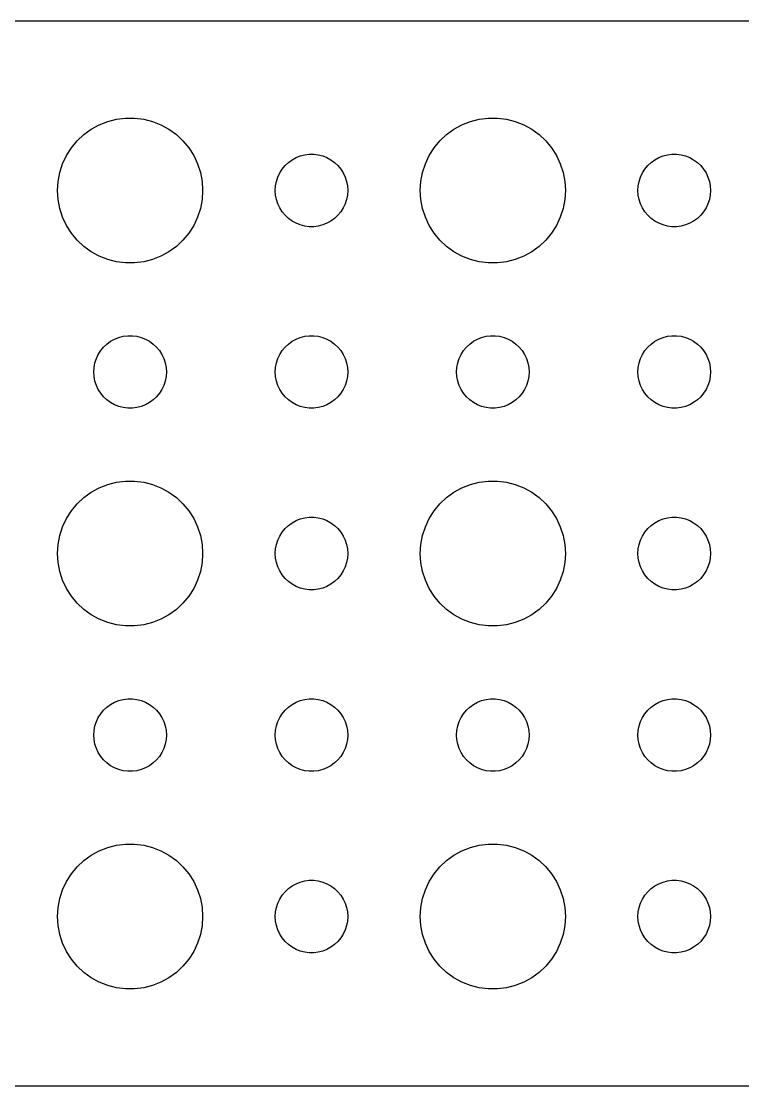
# Model space of a CAD drawing. Header units: metres. Extents: x -112 to 112, y -22 to 22.
# Drawn here: x -4.5 to 25.33, y -21.99 to 21.99 of the extents above; entities that cross this region are included whole.
import ezdxf

# ---------------------------------------------------------------- set-up
doc = ezdxf.new("R2010")
doc.units = ezdxf.units.M

msp = doc.modelspace()

# ---------------------------------------------------------------- linework, layer by layer
for p, q in [((107.314, 21.9901), (-107.314, 21.9901)), ((-1.60747, 17.533), (-1.27733, 17.7145)), ((-1.27733, 17.7145), (-0.927048, 17.8532)), ((-0.927048, 17.8532), (-0.562134, 17.9469)), ((-0.562134, 17.9469), (-0.18837, 17.9941)), ((-0.18837, 17.9941), (0.18837, 17.9941)), ((0.18837, 17.9941), (0.562134, 17.9469)), ((0.562134, 17.9469), (0.927048, 17.8532)), ((0.927048, 17.8532), (1.27733, 17.7145)), ((1.27733, 17.7145), (1.60747, 17.533)), ((13.3925, 17.533), (13.7227, 17.7145)), ((13.7227, 17.7145), (14.0729, 17.8532)), ((14.0729, 17.8532), (14.4379, 17.9469)), ((14.4379, 17.9469), (14.8116, 17.9941)), ((14.8116, 17.9941), (15.1884, 17.9941)), ((15.1884, 17.9941), (15.5621, 17.9469)), ((15.5621, 17.9469), (15.927, 17.8532)), ((15.927, 17.8532), (16.2773, 17.7145)), ((16.2773, 17.7145), (16.6075, 17.533)), ((-2.1869, 17.0536), (-1.91226, 17.3115)), ((-1.91226, 17.3115), (-1.60747, 17.533)), ((1.60747, 17.533), (1.91226, 17.3115)), ((1.91226, 17.3115), (2.1869, 17.0536)), ((12.8131, 17.0536), (13.0877, 17.3115)), ((13.0877, 17.3115), (13.3925, 17.533)), ((16.6075, 17.533), (16.9123, 17.3115)), ((16.9123, 17.3115), (17.1869, 17.0536)), ((-2.62891, 16.4453), (-2.42705, 16.7634)), ((-2.42705, 16.7634), (-2.1869, 17.0536)), ((2.1869, 17.0536), (2.42705, 16.7634)), ((2.42705, 16.7634), (2.62891, 16.4453)), ((12.3711, 16.4453), (12.5729, 16.7634)), ((12.5729, 16.7634), (12.8131, 17.0536)), ((17.1869, 17.0536), (17.427, 16.7634)), ((17.427, 16.7634), (17.6289, 16.4453)), ((-2.78932, 16.1044), (-2.62891, 16.4453)), ((2.62891, 16.4453), (2.78932, 16.1044)), ((6.69626, 16.2665), (6.86133, 16.3572)), ((6.86133, 16.3572), (7.03647, 16.4266)), ((7.03647, 16.4266), (7.21892, 16.4734)), ((7.21892, 16.4734), (7.40581, 16.497)), ((7.40581, 16.497), (7.59418, 16.497)), ((7.59418, 16.497), (7.78107, 16.4734)), ((7.78107, 16.4734), (7.96352, 16.4266)), ((7.96352, 16.4266), (8.13866, 16.3572)), ((8.13866, 16.3572), (8.30373, 16.2665)), ((12.2107, 16.1044), (12.3711, 16.4453)), ((17.6289, 16.4453), (17.7893, 16.1044)), ((21.6963, 16.2665), (21.8613, 16.3572)), ((21.8613, 16.3572), (22.0365, 16.4266)), ((22.0365, 16.4266), (22.2189, 16.4734)), ((22.2189, 16.4734), (22.4058, 16.497)), ((22.4058, 16.497), (22.5942, 16.497)), ((22.5942, 16.497), (22.7811, 16.4734)), ((22.7811, 16.4734), (22.9635, 16.4266)), ((22.9635, 16.4266), (23.1387, 16.3572)), ((23.1387, 16.3572), (23.3037, 16.2665)), ((-2.90575, 15.7461), (-2.78932, 16.1044)), ((2.78932, 16.1044), (2.90575, 15.7461)), ((6.18553, 15.7226), (6.28647, 15.8817)), ((6.28647, 15.8817), (6.40654, 16.0268)), ((6.40654, 16.0268), (6.54385, 16.1558)), ((6.54385, 16.1558), (6.69626, 16.2665)), ((8.30373, 16.2665), (8.45613, 16.1558)), ((8.45613, 16.1558), (8.59344, 16.0268)), ((8.59344, 16.0268), (8.71352, 15.8817)), ((8.71352, 15.8817), (8.81445, 15.7226)), ((12.0942, 15.7461), (12.2107, 16.1044)), ((17.7893, 16.1044), (17.9057, 15.7461)), ((21.1855, 15.7226), (21.2865, 15.8817)), ((21.2865, 15.8817), (21.4065, 16.0268)), ((21.4065, 16.0268), (21.5439, 16.1558)), ((21.5439, 16.1558), (21.6963, 16.2665)), ((23.3037, 16.2665), (23.4561, 16.1558)), ((23.4561, 16.1558), (23.5934, 16.0268)), ((23.5934, 16.0268), (23.7135, 15.8817)), ((23.7135, 15.8817), (23.8145, 15.7226)), ((-2.97633, 15.376), (-2.90575, 15.7461)), ((2.90575, 15.7461), (2.97633, 15.376)), ((6.04712, 15.373), (6.10533, 15.5522)), ((6.10533, 15.5522), (6.18553, 15.7226)), ((8.81445, 15.7226), (8.89465, 15.5522)), ((8.89465, 15.5522), (8.95287, 15.373)), ((12.0237, 15.376), (12.0942, 15.7461)), ((17.9057, 15.7461), (17.9763, 15.376)), ((21.0471, 15.373), (21.1053, 15.5522)), ((21.1053, 15.5522), (21.1855, 15.7226)), ((23.8145, 15.7226), (23.8947, 15.5522)), ((23.8947, 15.5522), (23.9529, 15.373)), ((-3, 15), (-2.97633, 15.376)), ((-2.97633, 14.624), (-3, 15)), ((2.97633, 15.376), (3, 15)), ((3, 15), (2.97633, 14.624)), ((6, 15), (6.01183, 15.188)), ((6.01183, 14.812), (6, 15)), ((6.01183, 15.188), (6.04712, 15.373)), ((8.95287, 15.373), (8.98816, 15.188)), ((8.98816, 15.188), (9, 15)), ((9, 15), (8.98816, 14.812)), ((12, 15), (12.0237, 15.376)), ((12.0237, 14.624), (12, 15)), ((17.9763, 15.376), (18, 15)), ((18, 15), (17.9763, 14.624)), ((21, 15), (21.0118, 15.188)), ((21.0118, 14.812), (21, 15)), ((21.0118, 15.188), (21.0471, 15.373)), ((23.9529, 15.373), (23.9882, 15.188)), ((23.9882, 15.188), (24, 15)), ((24, 15), (23.9882, 14.812)), ((-2.90575, 14.2539), (-2.97633, 14.624)), ((2.97633, 14.624), (2.90575, 14.2539)), ((6.04712, 14.627), (6.01183, 14.812)), ((6.10533, 14.4478), (6.04712, 14.627)), ((8.95287, 14.627), (8.89465, 14.4478)), ((8.98816, 14.812), (8.95287, 14.627)), ((12.0942, 14.2539), (12.0237, 14.624)), ((17.9763, 14.624), (17.9057, 14.2539)), ((21.0471, 14.627), (21.0118, 14.812)), ((21.1053, 14.4478), (21.0471, 14.627)), ((23.9529, 14.627), (23.8947, 14.4478)), ((23.9882, 14.812), (23.9529, 14.627)), ((-2.78932, 13.8956), (-2.90575, 14.2539)), ((2.90575, 14.2539), (2.78932, 13.8956)), ((6.18553, 14.2774), (6.10533, 14.4478)), ((6.28647, 14.1183), (6.18553, 14.2774)), ((6.40654, 13.9732), (6.28647, 14.1183)), ((8.71352, 14.1183), (8.59344, 13.9732)), ((8.81445, 14.2774), (8.71352, 14.1183)), ((8.89465, 14.4478), (8.81445, 14.2774)), ((12.2107, 13.8956), (12.0942, 14.2539)), ((17.9057, 14.2539), (17.7893, 13.8956)), ((21.1855, 14.2774), (21.1053, 14.4478)), ((21.2865, 14.1183), (21.1855, 14.2774)), ((21.4065, 13.9732), (21.2865, 14.1183)), ((23.7135, 14.1183), (23.5934, 13.9732)), ((23.8145, 14.2774), (23.7135, 14.1183)), ((23.8947, 14.4478), (23.8145, 14.2774)), ((-2.62891, 13.5547), (-2.78932, 13.8956)), ((2.78932, 13.8956), (2.62891, 13.5547)), ((6.54385, 13.8442), (6.40654, 13.9732)), ((6.69626, 13.7335), (6.54385, 13.8442)), ((6.86133, 13.6427), (6.69626, 13.7335)), ((7.03647, 13.5734), (6.86133, 13.6427)), ((8.13866, 13.6427), (7.96352, 13.5734)), ((8.30373, 13.7335), (8.13866, 13.6427)), ((8.45613, 13.8442), (8.30373, 13.7335)), ((8.59344, 13.9732), (8.45613, 13.8442)), ((12.3711, 13.5547), (12.2107, 13.8956)), ((17.7893, 13.8956), (17.6289, 13.5547)), ((21.5439, 13.8442), (21.4065, 13.9732)), ((21.6963, 13.7335), (21.5439, 13.8442)), ((21.8613, 13.6427), (21.6963, 13.7335)), ((22.0365, 13.5734), (21.8613, 13.6427)), ((23.1387, 13.6427), (22.9635, 13.5734)), ((23.3037, 13.7335), (23.1387, 13.6427)), ((23.4561, 13.8442), (23.3037, 13.7335)), ((23.5934, 13.9732), (23.4561, 13.8442)), ((-2.42705, 13.2366), (-2.62891, 13.5547)), ((-2.1869, 12.9464), (-2.42705, 13.2366)), ((2.42705, 13.2366), (2.1869, 12.9464)), ((2.62891, 13.5547), (2.42705, 13.2366)), ((7.21892, 13.5266), (7.03647, 13.5734)), ((7.40581, 13.5029), (7.21892, 13.5266)), ((7.59418, 13.5029), (7.40581, 13.5029)), ((7.78107, 13.5266), (7.59418, 13.5029)), ((7.96352, 13.5734), (7.78107, 13.5266)), ((12.5729, 13.2366), (12.3711, 13.5547)), ((12.8131, 12.9464), (12.5729, 13.2366)), ((17.427, 13.2366), (17.1869, 12.9464)), ((17.6289, 13.5547), (17.427, 13.2366)), ((22.2189, 13.5266), (22.0365, 13.5734)), ((22.4058, 13.5029), (22.2189, 13.5266)), ((22.5942, 13.5029), (22.4058, 13.5029)), ((22.7811, 13.5266), (22.5942, 13.5029)), ((22.9635, 13.5734), (22.7811, 13.5266)), ((-1.91226, 12.6884), (-2.1869, 12.9464)), ((2.1869, 12.9464), (1.91226, 12.6884)), ((13.0877, 12.6884), (12.8131, 12.9464)), ((17.1869, 12.9464), (16.9123, 12.6884)), ((-1.60747, 12.467), (-1.91226, 12.6884)), ((-1.27733, 12.2855), (-1.60747, 12.467)), ((1.60747, 12.467), (1.27733, 12.2855)), ((1.91226, 12.6884), (1.60747, 12.467)), ((13.3925, 12.467), (13.0877, 12.6884)), ((13.7227, 12.2855), (13.3925, 12.467)), ((16.6075, 12.467), (16.2773, 12.2855)), ((16.9123, 12.6884), (16.6075, 12.467)), ((-0.927048, 12.1468), (-1.27733, 12.2855)), ((-0.562134, 12.0531), (-0.927048, 12.1468)), ((-0.18837, 12.0059), (-0.562134, 12.0531)), ((0.18837, 12.0059), (-0.18837, 12.0059)), ((0.562134, 12.0531), (0.18837, 12.0059)), ((0.927048, 12.1468), (0.562134, 12.0531)), ((1.27733, 12.2855), (0.927048, 12.1468)), ((14.0729, 12.1468), (13.7227, 12.2855)), ((14.4379, 12.0531), (14.0729, 12.1468)), ((14.8116, 12.0059), (14.4379, 12.0531)), ((15.1884, 12.0059), (14.8116, 12.0059)), ((15.5621, 12.0531), (15.1884, 12.0059)), ((15.927, 12.1468), (15.5621, 12.0531)), ((16.2773, 12.2855), (15.927, 12.1468)), ((-0.803726, 8.76648), (-0.638657, 8.85724)), ((-0.638657, 8.85724), (-0.463516, 8.92657)), ((-0.463516, 8.92657), (-0.281067, 8.97342)), ((-0.281067, 8.97342), (-0.094177, 8.99704)), ((-0.094177, 8.99704), (0.094177, 8.99704)), ((0.094177, 8.99704), (0.281067, 8.97342)), ((0.281067, 8.97342), (0.463516, 8.92657)), ((0.463516, 8.92657), (0.638657, 8.85724)), ((0.638657, 8.85724), (0.803726, 8.76648)), ((6.69626, 8.76648), (6.86133, 8.85724)), ((6.86133, 8.85724), (7.03647, 8.92657)), ((7.03647, 8.92657), (7.21892, 8.97342)), ((7.21892, 8.97342), (7.40581, 8.99704)), ((7.40581, 8.99704), (7.59418, 8.99704)), ((7.59418, 8.99704), (7.78107, 8.97342)), ((7.78107, 8.97342), (7.96352, 8.92657)), ((7.96352, 8.92657), (8.13866, 8.85724)), ((8.13866, 8.85724), (8.30373, 8.76648)), ((14.1963, 8.76648), (14.3613, 8.85724)), ((14.3613, 8.85724), (14.5365, 8.92657)), ((14.5365, 8.92657), (14.7189, 8.97342)), ((14.7189, 8.97342), (14.9058, 8.99704)), ((14.9058, 8.99704), (15.0942, 8.99704)), ((15.0942, 8.99704), (15.2811, 8.97342)), ((15.2811, 8.97342), (15.4635, 8.92657)), ((15.4635, 8.92657), (15.6387, 8.85724)), ((15.6387, 8.85724), (15.8037, 8.76648)), ((21.6963, 8.76648), (21.8613, 8.85724)), ((21.8613, 8.85724), (22.0365, 8.92657)), ((22.0365, 8.92657), (22.2189, 8.97342)), ((22.2189, 8.97342), (22.4058, 8.99704)), ((22.4058, 8.99704), (22.5942, 8.99704)), ((22.5942, 8.99704), (22.7811, 8.97342)), ((22.7811, 8.97342), (22.9635, 8.92657)), ((22.9635, 8.92657), (23.1387, 8.85724)), ((23.1387, 8.85724), (23.3037, 8.76648)), ((-1.31445, 8.22263), (-1.21352, 8.38167)), ((-1.21352, 8.38167), (-1.09344, 8.52681)), ((-1.09344, 8.52681), (-0.956131, 8.65576)), ((-0.956131, 8.65576), (-0.803726, 8.76648)), ((0.803726, 8.76648), (0.956131, 8.65576)), ((0.956131, 8.65576), (1.09344, 8.52681)), ((1.09344, 8.52681), (1.21352, 8.38167)), ((1.21352, 8.38167), (1.31445, 8.22263)), ((6.18553, 8.22263), (6.28647, 8.38167)), ((6.28647, 8.38167), (6.40654, 8.52681)), ((6.40654, 8.52681), (6.54385, 8.65576)), ((6.54385, 8.65576), (6.69626, 8.76648)), ((8.30373, 8.76648), (8.45613, 8.65576)), ((8.45613, 8.65576), (8.59344, 8.52681)), ((8.59344, 8.52681), (8.71352, 8.38167)), ((8.71352, 8.38167), (8.81445, 8.22263)), ((13.6855, 8.22263), (13.7865, 8.38167)), ((13.7865, 8.38167), (13.9065, 8.52681)), ((13.9065, 8.52681), (14.0439, 8.65576)), ((14.0439, 8.65576), (14.1963, 8.76648)), ((15.8037, 8.76648), (15.9561, 8.65576)), ((15.9561, 8.65576), (16.0934, 8.52681)), ((16.0934, 8.52681), (16.2135, 8.38167)), ((16.2135, 8.38167), (16.3145, 8.22263)), ((21.1855, 8.22263), (21.2865, 8.38167)), ((21.2865, 8.38167), (21.4065, 8.52681)), ((21.4065, 8.52681), (21.5439, 8.65576)), ((21.5439, 8.65576), (21.6963, 8.76648)), ((23.3037, 8.76648), (23.4561, 8.65576)), ((23.4561, 8.65576), (23.5934, 8.52681)), ((23.5934, 8.52681), (23.7135, 8.38167)), ((23.7135, 8.38167), (23.8145, 8.22263)), ((-1.45287, 7.87303), (-1.39465, 8.05219)), ((-1.39465, 8.05219), (-1.31445, 8.22263)), ((1.31445, 8.22263), (1.39465, 8.05219)), ((1.39465, 8.05219), (1.45287, 7.87303)), ((6.04712, 7.87303), (6.10533, 8.05219)), ((6.10533, 8.05219), (6.18553, 8.22263)), ((8.81445, 8.22263), (8.89465, 8.05219)), ((8.89465, 8.05219), (8.95287, 7.87303)), ((13.5471, 7.87303), (13.6053, 8.05219)), ((13.6053, 8.05219), (13.6855, 8.22263)), ((16.3145, 8.22263), (16.3947, 8.05219)), ((16.3947, 8.05219), (16.4529, 7.87303)), ((21.0471, 7.87303), (21.1053, 8.05219)), ((21.1053, 8.05219), (21.1855, 8.22263)), ((23.8145, 8.22263), (23.8947, 8.05219)), ((23.8947, 8.05219), (23.9529, 7.87303)), ((-1.5, 7.5), (-1.48816, 7.68799)), ((-1.48816, 7.312), (-1.5, 7.5)), ((-1.48816, 7.68799), (-1.45287, 7.87303)), ((1.45287, 7.87303), (1.48816, 7.68799)), ((1.48816, 7.68799), (1.5, 7.5)), ((1.5, 7.5), (1.48816, 7.312)), ((6, 7.5), (6.01183, 7.68799)), ((6.01183, 7.312), (6, 7.5)), ((6.01183, 7.68799), (6.04712, 7.87303)), ((8.95287, 7.87303), (8.98816, 7.68799)), ((8.98816, 7.68799), (9, 7.5)), ((9, 7.5), (8.98816, 7.312)), ((13.5, 7.5), (13.5118, 7.68799)), ((13.5118, 7.312), (13.5, 7.5)), ((13.5118, 7.68799), (13.5471, 7.87303)), ((16.4529, 7.87303), (16.4882, 7.68799)), ((16.4882, 7.68799), (16.5, 7.5)), ((16.5, 7.5), (16.4882, 7.312)), ((21, 7.5), (21.0118, 7.68799)), ((21.0118, 7.312), (21, 7.5)), ((21.0118, 7.68799), (21.0471, 7.87303)), ((23.9529, 7.87303), (23.9882, 7.68799)), ((23.9882, 7.68799), (24, 7.5)), ((24, 7.5), (23.9882, 7.312)), ((-1.45287, 7.12695), (-1.48816, 7.312)), ((-1.39465, 6.9478), (-1.45287, 7.12695)), ((1.45287, 7.12695), (1.39465, 6.9478)), ((1.48816, 7.312), (1.45287, 7.12695)), ((6.04712, 7.12695), (6.01183, 7.312)), ((6.10533, 6.9478), (6.04712, 7.12695)), ((8.95287, 7.12695), (8.89465, 6.9478)), ((8.98816, 7.312), (8.95287, 7.12695)), ((13.5471, 7.12695), (13.5118, 7.312)), ((13.6053, 6.9478), (13.5471, 7.12695)), ((16.4529, 7.12695), (16.3947, 6.9478)), ((16.4882, 7.312), (16.4529, 7.12695)), ((21.0471, 7.12695), (21.0118, 7.312)), ((21.1053, 6.9478), (21.0471, 7.12695)), ((23.9529, 7.12695), (23.8947, 6.9478)), ((23.9882, 7.312), (23.9529, 7.12695)), ((-1.31445, 6.77736), (-1.39465, 6.9478)), ((-1.21352, 6.61832), (-1.31445, 6.77736)), ((-1.09344, 6.47318), (-1.21352, 6.61832)), ((1.21352, 6.61832), (1.09344, 6.47318)), ((1.31445, 6.77736), (1.21352, 6.61832)), ((1.39465, 6.9478), (1.31445, 6.77736)), ((6.18553, 6.77736), (6.10533, 6.9478)), ((6.28647, 6.61832), (6.18553, 6.77736)), ((6.40654, 6.47318), (6.28647, 6.61832)), ((8.71352, 6.61832), (8.59344, 6.47318)), ((8.81445, 6.77736), (8.71352, 6.61832)), ((8.89465, 6.9478), (8.81445, 6.77736)), ((13.6855, 6.77736), (13.6053, 6.9478)), ((13.7865, 6.61832), (13.6855, 6.77736)), ((13.9065, 6.47318), (13.7865, 6.61832)), ((16.2135, 6.61832), (16.0934, 6.47318)), ((16.3145, 6.77736), (16.2135, 6.61832)), ((16.3947, 6.9478), (16.3145, 6.77736)), ((21.1855, 6.77736), (21.1053, 6.9478)), ((21.2865, 6.61832), (21.1855, 6.77736)), ((21.4065, 6.47318), (21.2865, 6.61832)), ((23.7135, 6.61832), (23.5934, 6.47318)), ((23.8145, 6.77736), (23.7135, 6.61832)), ((23.8947, 6.9478), (23.8145, 6.77736)), ((-0.956131, 6.34422), (-1.09344, 6.47318)), ((-0.803726, 6.23351), (-0.956131, 6.34422)), ((-0.638657, 6.14275), (-0.803726, 6.23351)), ((0.803726, 6.23351), (0.638657, 6.14275)), ((0.956131, 6.34422), (0.803726, 6.23351)), ((1.09344, 6.47318), (0.956131, 6.34422)), ((6.54385, 6.34422), (6.40654, 6.47318)), ((6.69626, 6.23351), (6.54385, 6.34422)), ((6.86133, 6.14275), (6.69626, 6.23351)), ((8.30373, 6.23351), (8.13866, 6.14275)), ((8.45613, 6.34422), (8.30373, 6.23351)), ((8.59344, 6.47318), (8.45613, 6.34422)), ((14.0439, 6.34422), (13.9065, 6.47318)), ((14.1963, 6.23351), (14.0439, 6.34422)), ((14.3613, 6.14275), (14.1963, 6.23351)), ((15.8037, 6.23351), (15.6387, 6.14275)), ((15.9561, 6.34422), (15.8037, 6.23351)), ((16.0934, 6.47318), (15.9561, 6.34422)), ((21.5439, 6.34422), (21.4065, 6.47318)), ((21.6963, 6.23351), (21.5439, 6.34422)), ((21.8613, 6.14275), (21.6963, 6.23351)), ((23.3037, 6.23351), (23.1387, 6.14275)), ((23.4561, 6.34422), (23.3037, 6.23351)), ((23.5934, 6.47318), (23.4561, 6.34422)), ((-0.463516, 6.07341), (-0.638657, 6.14275)), ((-0.281067, 6.02657), (-0.463516, 6.07341)), ((-0.094177, 6.00294), (-0.281067, 6.02657)), ((0.094177, 6.00294), (-0.094177, 6.00294)), ((0.281067, 6.02657), (0.094177, 6.00294)), ((0.463516, 6.07341), (0.281067, 6.02657)), ((0.638657, 6.14275), (0.463516, 6.07341)), ((7.03647, 6.07341), (6.86133, 6.14275)), ((7.21892, 6.02657), (7.03647, 6.07341)), ((7.40581, 6.00294), (7.21892, 6.02657)), ((7.59418, 6.00294), (7.40581, 6.00294)), ((7.78107, 6.02657), (7.59418, 6.00294)), ((7.96352, 6.07341), (7.78107, 6.02657)), ((8.13866, 6.14275), (7.96352, 6.07341)), ((14.5365, 6.07341), (14.3613, 6.14275)), ((14.7189, 6.02657), (14.5365, 6.07341)), ((14.9058, 6.00294), (14.7189, 6.02657)), ((15.0942, 6.00294), (14.9058, 6.00294)), ((15.2811, 6.02657), (15.0942, 6.00294)), ((15.4635, 6.07341), (15.2811, 6.02657)), ((15.6387, 6.14275), (15.4635, 6.07341)), ((22.0365, 6.07341), (21.8613, 6.14275)), ((22.2189, 6.02657), (22.0365, 6.07341)), ((22.4058, 6.00294), (22.2189, 6.02657)), ((22.5942, 6.00294), (22.4058, 6.00294)), ((22.7811, 6.02657), (22.5942, 6.00294)), ((22.9635, 6.07341), (22.7811, 6.02657)), ((23.1387, 6.14275), (22.9635, 6.07341)), ((-1.60747, 2.53297), (-1.27733, 2.71448)), ((-1.27733, 2.71448), (-0.927048, 2.85316)), ((-0.927048, 2.85316), (-0.562134, 2.94685)), ((-0.562134, 2.94685), (-0.18837, 2.99408)), ((-0.18837, 2.99408), (0.18837, 2.99408)), ((0.18837, 2.99408), (0.562134, 2.94685)), ((0.562134, 2.94685), (0.927048, 2.85316)), ((0.927048, 2.85316), (1.27733, 2.71448)), ((1.27733, 2.71448), (1.60747, 2.53297)), ((13.3925, 2.53297), (13.7227, 2.71448)), ((13.7227, 2.71448), (14.0729, 2.85316)), ((14.0729, 2.85316), (14.4379, 2.94685)), ((14.4379, 2.94685), (14.8116, 2.99408)), ((14.8116, 2.99408), (15.1884, 2.99408)), ((15.1884, 2.99408), (15.5621, 2.94685)), ((15.5621, 2.94685), (15.927, 2.85316)), ((15.927, 2.85316), (16.2773, 2.71448)), ((16.2773, 2.71448), (16.6075, 2.53297)), ((-2.1869, 2.05363), (-1.91226, 2.31154)), ((-1.91226, 2.31154), (-1.60747, 2.53297)), ((1.60747, 2.53297), (1.91226, 2.31154)), ((1.91226, 2.31154), (2.1869, 2.05363)), ((12.8131, 2.05363), (13.0877, 2.31154)), ((13.0877, 2.31154), (13.3925, 2.53297)), ((16.6075, 2.53297), (16.9123, 2.31154)), ((16.9123, 2.31154), (17.1869, 2.05363)), ((-2.62891, 1.44525), (-2.42705, 1.76335)), ((-2.42705, 1.76335), (-2.1869, 2.05363)), ((2.1869, 2.05363), (2.42705, 1.76335)), ((2.42705, 1.76335), (2.62891, 1.44525)), ((12.3711, 1.44525), (12.5729, 1.76335)), ((12.5729, 1.76335), (12.8131, 2.05363)), ((17.1869, 2.05363), (17.427, 1.76335)), ((17.427, 1.76335), (17.6289, 1.44525)), ((-2.78932, 1.10437), (-2.62891, 1.44525)), ((2.62891, 1.44525), (2.78932, 1.10437)), ((6.69626, 1.26648), (6.86133, 1.35724)), ((6.86133, 1.35724), (7.03647, 1.42657)), ((7.03647, 1.42657), (7.21892, 1.47342)), ((7.21892, 1.47342), (7.40581, 1.49704)), ((7.40581, 1.49704), (7.59418, 1.49704)), ((7.59418, 1.49704), (7.78107, 1.47342)), ((7.78107, 1.47342), (7.96352, 1.42657)), ((7.96352, 1.42657), (8.13866, 1.35724)), ((8.13866, 1.35724), (8.30373, 1.26648)), ((12.2107, 1.10437), (12.3711, 1.44525)), ((17.6289, 1.44525), (17.7893, 1.10437)), ((21.6963, 1.26648), (21.8613, 1.35724)), ((21.8613, 1.35724), (22.0365, 1.42657)), ((22.0365, 1.42657), (22.2189, 1.47342)), ((22.2189, 1.47342), (22.4058, 1.49704)), ((22.4058, 1.49704), (22.5942, 1.49704)), ((22.5942, 1.49704), (22.7811, 1.47342)), ((22.7811, 1.47342), (22.9635, 1.42657)), ((22.9635, 1.42657), (23.1387, 1.35724)), ((23.1387, 1.35724), (23.3037, 1.26648)), ((-2.90575, 0.746063), (-2.78932, 1.10437)), ((2.78932, 1.10437), (2.90575, 0.746063)), ((6.18553, 0.722626), (6.28647, 0.881668)), ((6.28647, 0.881668), (6.40654, 1.02681)), ((6.40654, 1.02681), (6.54385, 1.15576)), ((6.54385, 1.15576), (6.69626, 1.26648)), ((8.30373, 1.26648), (8.45613, 1.15576)), ((8.45613, 1.15576), (8.59344, 1.02681)), ((8.59344, 1.02681), (8.71352, 0.881668)), ((8.71352, 0.881668), (8.81445, 0.722626)), ((12.0942, 0.746063), (12.2107, 1.10437)), ((17.7893, 1.10437), (17.9057, 0.746063)), ((21.1855, 0.722626), (21.2865, 0.881668)), ((21.2865, 0.881668), (21.4065, 1.02681)), ((21.4065, 1.02681), (21.5439, 1.15576)), ((21.5439, 1.15576), (21.6963, 1.26648)), ((23.3037, 1.26648), (23.4561, 1.15576)), ((23.4561, 1.15576), (23.5934, 1.02681)), ((23.5934, 1.02681), (23.7135, 0.881668)), ((23.7135, 0.881668), (23.8145, 0.722626)), ((-2.97633, 0.375992), (-2.90575, 0.746063)), ((2.90575, 0.746063), (2.97633, 0.375992)), ((6.04712, 0.373032), (6.10533, 0.552185)), ((6.10533, 0.552185), (6.18553, 0.722626)), ((8.81445, 0.722626), (8.89465, 0.552185)), ((8.89465, 0.552185), (8.95287, 0.373032)), ((12.0237, 0.375992), (12.0942, 0.746063)), ((17.9057, 0.746063), (17.9763, 0.375992)), ((21.0471, 0.373032), (21.1053, 0.552185)), ((21.1053, 0.552185), (21.1855, 0.722626)), ((23.8145, 0.722626), (23.8947, 0.552185)), ((23.8947, 0.552185), (23.9529, 0.373032)), ((-3, 0), (-2.97633, 0.375992)), ((-2.97633, -0.375992), (-3, 0)), ((2.97633, 0.375992), (3, 0)), ((3, 0), (2.97633, -0.375992)), ((6, 0), (6.01183, 0.187988)), ((6.01183, -0.187988), (6, 0)), ((6.01183, 0.187988), (6.04712, 0.373032)), ((8.95287, 0.373032), (8.98816, 0.187988)), ((8.98816, 0.187988), (9, 0)), ((9, 0), (8.98816, -0.187988)), ((12, 0), (12.0237, 0.375992)), ((12.0237, -0.375992), (12, 0)), ((17.9763, 0.375992), (18, 0)), ((18, 0), (17.9763, -0.375992)), ((21, 0), (21.0118, 0.187988)), ((21.0118, -0.187988), (21, 0)), ((21.0118, 0.187988), (21.0471, 0.373032)), ((23.9529, 0.373032), (23.9882, 0.187988)), ((23.9882, 0.187988), (24, 0)), ((24, 0), (23.9882, -0.187988)), ((-2.90575, -0.746063), (-2.97633, -0.375992)), ((2.97633, -0.375992), (2.90575, -0.746063)), ((6.04712, -0.373032), (6.01183, -0.187988)), ((6.10533, -0.552185), (6.04712, -0.373032)), ((8.95287, -0.373032), (8.89465, -0.552185)), ((8.98816, -0.187988), (8.95287, -0.373032)), ((12.0942, -0.746063), (12.0237, -0.375992)), ((17.9763, -0.375992), (17.9057, -0.746063)), ((21.0471, -0.373032), (21.0118, -0.187988)), ((21.1053, -0.552185), (21.0471, -0.373032)), ((23.9529, -0.373032), (23.8947, -0.552185)), ((23.9882, -0.187988), (23.9529, -0.373032)), ((-2.78932, -1.10437), (-2.90575, -0.746063)), ((2.90575, -0.746063), (2.78932, -1.10437)), ((6.18553, -0.722626), (6.10533, -0.552185)), ((6.28647, -0.881668), (6.18553, -0.722626)), ((8.81445, -0.722626), (8.71352, -0.881668)), ((8.89465, -0.552185), (8.81445, -0.722626)), ((12.2107, -1.10437), (12.0942, -0.746063)), ((17.9057, -0.746063), (17.7893, -1.10437)), ((21.1855, -0.722626), (21.1053, -0.552185)), ((21.2865, -0.881668), (21.1855, -0.722626)), ((23.8145, -0.722626), (23.7135, -0.881668)), ((23.8947, -0.552185), (23.8145, -0.722626)), ((-2.62891, -1.44525), (-2.78932, -1.10437)), ((2.78932, -1.10437), (2.62891, -1.44525)), ((6.40654, -1.02681), (6.28647, -0.881668)), ((6.54385, -1.15576), (6.40654, -1.02681)), ((6.69626, -1.26648), (6.54385, -1.15576)), ((6.86133, -1.35724), (6.69626, -1.26648)), ((8.30373, -1.26648), (8.13866, -1.35724)), ((8.45613, -1.15576), (8.30373, -1.26648)), ((8.59344, -1.02681), (8.45613, -1.15576)), ((8.71352, -0.881668), (8.59344, -1.02681)), ((12.3711, -1.44525), (12.2107, -1.10437)), ((17.7893, -1.10437), (17.6289, -1.44525)), ((21.4065, -1.02681), (21.2865, -0.881668)), ((21.5439, -1.15576), (21.4065, -1.02681)), ((21.6963, -1.26648), (21.5439, -1.15576)), ((21.8613, -1.35724), (21.6963, -1.26648)), ((23.3037, -1.26648), (23.1387, -1.35724)), ((23.4561, -1.15576), (23.3037, -1.26648)), ((23.5934, -1.02681), (23.4561, -1.15576)), ((23.7135, -0.881668), (23.5934, -1.02681)), ((-2.42705, -1.76335), (-2.62891, -1.44525)), ((2.62891, -1.44525), (2.42705, -1.76335)), ((7.03647, -1.42657), (6.86133, -1.35724)), ((7.21892, -1.47342), (7.03647, -1.42657)), ((7.40581, -1.49704), (7.21892, -1.47342)), ((7.59418, -1.49704), (7.40581, -1.49704)), ((7.78107, -1.47342), (7.59418, -1.49704)), ((7.96352, -1.42657), (7.78107, -1.47342)), ((8.13866, -1.35724), (7.96352, -1.42657)), ((12.5729, -1.76335), (12.3711, -1.44525)), ((17.6289, -1.44525), (17.427, -1.76335)), ((22.0365, -1.42657), (21.8613, -1.35724)), ((22.2189, -1.47342), (22.0365, -1.42657)), ((22.4058, -1.49704), (22.2189, -1.47342)), ((22.5942, -1.49704), (22.4058, -1.49704)), ((22.7811, -1.47342), (22.5942, -1.49704)), ((22.9635, -1.42657), (22.7811, -1.47342)), ((23.1387, -1.35724), (22.9635, -1.42657)), ((-2.1869, -2.05363), (-2.42705, -1.76335)), ((-1.91226, -2.31154), (-2.1869, -2.05363)), ((2.1869, -2.05363), (1.91226, -2.31154)), ((2.42705, -1.76335), (2.1869, -2.05363)), ((12.8131, -2.05363), (12.5729, -1.76335)), ((13.0877, -2.31154), (12.8131, -2.05363)), ((17.1869, -2.05363), (16.9123, -2.31154)), ((17.427, -1.76335), (17.1869, -2.05363)), ((-1.60747, -2.53297), (-1.91226, -2.31154)), ((-1.27733, -2.71448), (-1.60747, -2.53297)), ((1.60747, -2.53297), (1.27733, -2.71448)), ((1.91226, -2.31154), (1.60747, -2.53297)), ((13.3925, -2.53297), (13.0877, -2.31154)), ((13.7227, -2.71448), (13.3925, -2.53297)), ((16.6075, -2.53297), (16.2773, -2.71448)), ((16.9123, -2.31154), (16.6075, -2.53297)), ((-0.927048, -2.85316), (-1.27733, -2.71448)), ((-0.562134, -2.94685), (-0.927048, -2.85316)), ((-0.18837, -2.99408), (-0.562134, -2.94685)), ((0.18837, -2.99408), (-0.18837, -2.99408)), ((0.562134, -2.94685), (0.18837, -2.99408)), ((0.927048, -2.85316), (0.562134, -2.94685)), ((1.27733, -2.71448), (0.927048, -2.85316)), ((14.0729, -2.85316), (13.7227, -2.71448)), ((14.4379, -2.94685), (14.0729, -2.85316)), ((14.8116, -2.99408), (14.4379, -2.94685)), ((15.1884, -2.99408), (14.8116, -2.99408)), ((15.5621, -2.94685), (15.1884, -2.99408)), ((15.927, -2.85316), (15.5621, -2.94685)), ((16.2773, -2.71448), (15.927, -2.85316)), ((-0.803726, -6.23351), (-0.638657, -6.14275)), ((-0.638657, -6.14275), (-0.463516, -6.07341)), ((-0.463516, -6.07341), (-0.281067, -6.02657)), ((-0.281067, -6.02657), (-0.094177, -6.00294)), ((-0.094177, -6.00294), (0.094177, -6.00294)), ((0.094177, -6.00294), (0.281067, -6.02657)), ((0.281067, -6.02657), (0.463516, -6.07341)), ((0.463516, -6.07341), (0.638657, -6.14275)), ((0.638657, -6.14275), (0.803726, -6.23351)), ((6.69626, -6.23351), (6.86133, -6.14275)), ((6.86133, -6.14275), (7.03647, -6.07341)), ((7.03647, -6.07341), (7.21892, -6.02657)), ((7.21892, -6.02657), (7.40581, -6.00294)), ((7.40581, -6.00294), (7.59418, -6.00294)), ((7.59418, -6.00294), (7.78107, -6.02657)), ((7.78107, -6.02657), (7.96352, -6.07341)), ((7.96352, -6.07341), (8.13866, -6.14275)), ((8.13866, -6.14275), (8.30373, -6.23351)), ((14.1963, -6.23351), (14.3613, -6.14275)), ((14.3613, -6.14275), (14.5365, -6.07341)), ((14.5365, -6.07341), (14.7189, -6.02657)), ((14.7189, -6.02657), (14.9058, -6.00294)), ((14.9058, -6.00294), (15.0942, -6.00294)), ((15.0942, -6.00294), (15.2811, -6.02657)), ((15.2811, -6.02657), (15.4635, -6.07341)), ((15.4635, -6.07341), (15.6387, -6.14275)), ((15.6387, -6.14275), (15.8037, -6.23351)), ((21.6963, -6.23351), (21.8613, -6.14275)), ((21.8613, -6.14275), (22.0365, -6.07341)), ((22.0365, -6.07341), (22.2189, -6.02657)), ((22.2189, -6.02657), (22.4058, -6.00294)), ((22.4058, -6.00294), (22.5942, -6.00294)), ((22.5942, -6.00294), (22.7811, -6.02657)), ((22.7811, -6.02657), (22.9635, -6.07341)), ((22.9635, -6.07341), (23.1387, -6.14275)), ((23.1387, -6.14275), (23.3037, -6.23351)), ((-1.21352, -6.61832), (-1.09344, -6.47318)), ((-1.09344, -6.47318), (-0.956131, -6.34422)), ((-0.956131, -6.34422), (-0.803726, -6.23351)), ((0.803726, -6.23351), (0.956131, -6.34422)), ((0.956131, -6.34422), (1.09344, -6.47318)), ((1.09344, -6.47318), (1.21352, -6.61832)), ((6.28647, -6.61832), (6.40654, -6.47318)), ((6.40654, -6.47318), (6.54385, -6.34422)), ((6.54385, -6.34422), (6.69626, -6.23351)), ((8.30373, -6.23351), (8.45613, -6.34422)), ((8.45613, -6.34422), (8.59344, -6.47318)), ((8.59344, -6.47318), (8.71352, -6.61832)), ((13.7865, -6.61832), (13.9065, -6.47318)), ((13.9065, -6.47318), (14.0439, -6.34422)), ((14.0439, -6.34422), (14.1963, -6.23351)), ((15.8037, -6.23351), (15.9561, -6.34422)), ((15.9561, -6.34422), (16.0934, -6.47318)), ((16.0934, -6.47318), (16.2135, -6.61832)), ((21.2865, -6.61832), (21.4065, -6.47318)), ((21.4065, -6.47318), (21.5439, -6.34422)), ((21.5439, -6.34422), (21.6963, -6.23351)), ((23.3037, -6.23351), (23.4561, -6.34422)), ((23.4561, -6.34422), (23.5934, -6.47318)), ((23.5934, -6.47318), (23.7135, -6.61832)), ((-1.45287, -7.12695), (-1.39465, -6.9478)), ((-1.39465, -6.9478), (-1.31445, -6.77736)), ((-1.31445, -6.77736), (-1.21352, -6.61832)), ((1.21352, -6.61832), (1.31445, -6.77736)), ((1.31445, -6.77736), (1.39465, -6.9478)), ((1.39465, -6.9478), (1.45287, -7.12695)), ((6.04712, -7.12695), (6.10533, -6.9478)), ((6.10533, -6.9478), (6.18553, -6.77736)), ((6.18553, -6.77736), (6.28647, -6.61832)), ((8.71352, -6.61832), (8.81445, -6.77736)), ((8.81445, -6.77736), (8.89465, -6.9478)), ((8.89465, -6.9478), (8.95287, -7.12695)), ((13.5471, -7.12695), (13.6053, -6.9478)), ((13.6053, -6.9478), (13.6855, -6.77736)), ((13.6855, -6.77736), (13.7865, -6.61832)), ((16.2135, -6.61832), (16.3145, -6.77736)), ((16.3145, -6.77736), (16.3947, -6.9478)), ((16.3947, -6.9478), (16.4529, -7.12695)), ((21.0471, -7.12695), (21.1053, -6.9478)), ((21.1053, -6.9478), (21.1855, -6.77736)), ((21.1855, -6.77736), (21.2865, -6.61832)), ((23.7135, -6.61832), (23.8145, -6.77736)), ((23.8145, -6.77736), (23.8947, -6.9478)), ((23.8947, -6.9478), (23.9529, -7.12695)), ((-1.5, -7.5), (-1.48816, -7.312)), ((-1.48816, -7.312), (-1.45287, -7.12695)), ((1.45287, -7.12695), (1.48816, -7.312)), ((1.48816, -7.312), (1.5, -7.5)), ((6, -7.5), (6.01183, -7.312)), ((6.01183, -7.312), (6.04712, -7.12695)), ((8.95287, -7.12695), (8.98816, -7.312)), ((8.98816, -7.312), (9, -7.5)), ((13.5, -7.5), (13.5118, -7.312)), ((13.5118, -7.312), (13.5471, -7.12695)), ((16.4529, -7.12695), (16.4882, -7.312)), ((16.4882, -7.312), (16.5, -7.5)), ((21, -7.5), (21.0118, -7.312)), ((21.0118, -7.312), (21.0471, -7.12695)), ((23.9529, -7.12695), (23.9882, -7.312)), ((23.9882, -7.312), (24, -7.5)), ((-1.48816, -7.68799), (-1.5, -7.5)), ((-1.45287, -7.87303), (-1.48816, -7.68799)), ((-1.39465, -8.05219), (-1.45287, -7.87303)), ((1.45287, -7.87303), (1.39465, -8.05219)), ((1.48816, -7.68799), (1.45287, -7.87303)), ((1.5, -7.5), (1.48816, -7.68799)), ((6.01183, -7.68799), (6, -7.5)), ((6.04712, -7.87303), (6.01183, -7.68799)), ((6.10533, -8.05219), (6.04712, -7.87303)), ((8.95287, -7.87303), (8.89465, -8.05219)), ((8.98816, -7.68799), (8.95287, -7.87303)), ((9, -7.5), (8.98816, -7.68799)), ((13.5118, -7.68799), (13.5, -7.5)), ((13.5471, -7.87303), (13.5118, -7.68799)), ((13.6053, -8.05219), (13.5471, -7.87303)), ((16.4529, -7.87303), (16.3947, -8.05219)), ((16.4882, -7.68799), (16.4529, -7.87303)), ((16.5, -7.5), (16.4882, -7.68799)), ((21.0118, -7.68799), (21, -7.5)), ((21.0471, -7.87303), (21.0118, -7.68799)), ((21.1053, -8.05219), (21.0471, -7.87303)), ((23.9529, -7.87303), (23.8947, -8.05219)), ((23.9882, -7.68799), (23.9529, -7.87303)), ((24, -7.5), (23.9882, -7.68799)), ((-1.31445, -8.22263), (-1.39465, -8.05219)), ((-1.21352, -8.38167), (-1.31445, -8.22263)), ((1.31445, -8.22263), (1.21352, -8.38167)), ((1.39465, -8.05219), (1.31445, -8.22263)), ((6.18553, -8.22263), (6.10533, -8.05219)), ((6.28647, -8.38167), (6.18553, -8.22263)), ((8.81445, -8.22263), (8.71352, -8.38167)), ((8.89465, -8.05219), (8.81445, -8.22263)), ((13.6855, -8.22263), (13.6053, -8.05219)), ((13.7865, -8.38167), (13.6855, -8.22263)), ((16.3145, -8.22263), (16.2135, -8.38167)), ((16.3947, -8.05219), (16.3145, -8.22263)), ((21.1855, -8.22263), (21.1053, -8.05219)), ((21.2865, -8.38167), (21.1855, -8.22263)), ((23.8145, -8.22263), (23.7135, -8.38167)), ((23.8947, -8.05219), (23.8145, -8.22263)), ((-1.09344, -8.52681), (-1.21352, -8.38167)), ((-0.956131, -8.65576), (-1.09344, -8.52681)), ((-0.803726, -8.76648), (-0.956131, -8.65576)), ((-0.638657, -8.85724), (-0.803726, -8.76648)), ((0.803726, -8.76648), (0.638657, -8.85724)), ((0.956131, -8.65576), (0.803726, -8.76648)), ((1.09344, -8.52681), (0.956131, -8.65576)), ((1.21352, -8.38167), (1.09344, -8.52681)), ((6.40654, -8.52681), (6.28647, -8.38167)), ((6.54385, -8.65576), (6.40654, -8.52681)), ((6.69626, -8.76648), (6.54385, -8.65576)), ((6.86133, -8.85724), (6.69626, -8.76648)), ((8.30373, -8.76648), (8.13866, -8.85724)), ((8.45613, -8.65576), (8.30373, -8.76648)), ((8.59344, -8.52681), (8.45613, -8.65576)), ((8.71352, -8.38167), (8.59344, -8.52681)), ((13.9065, -8.52681), (13.7865, -8.38167)), ((14.0439, -8.65576), (13.9065, -8.52681)), ((14.1963, -8.76648), (14.0439, -8.65576)), ((14.3613, -8.85724), (14.1963, -8.76648)), ((15.8037, -8.76648), (15.6387, -8.85724)), ((15.9561, -8.65576), (15.8037, -8.76648)), ((16.0934, -8.52681), (15.9561, -8.65576)), ((16.2135, -8.38167), (16.0934, -8.52681)), ((21.4065, -8.52681), (21.2865, -8.38167)), ((21.5439, -8.65576), (21.4065, -8.52681)), ((21.6963, -8.76648), (21.5439, -8.65576)), ((21.8613, -8.85724), (21.6963, -8.76648)), ((23.3037, -8.76648), (23.1387, -8.85724)), ((23.4561, -8.65576), (23.3037, -8.76648)), ((23.5934, -8.52681), (23.4561, -8.65576)), ((23.7135, -8.38167), (23.5934, -8.52681)), ((-0.463516, -8.92657), (-0.638657, -8.85724)), ((-0.281067, -8.97342), (-0.463516, -8.92657)), ((-0.094177, -8.99704), (-0.281067, -8.97342)), ((0.094177, -8.99704), (-0.094177, -8.99704)), ((0.281067, -8.97342), (0.094177, -8.99704)), ((0.463516, -8.92657), (0.281067, -8.97342)), ((0.638657, -8.85724), (0.463516, -8.92657)), ((7.03647, -8.92657), (6.86133, -8.85724)), ((7.21892, -8.97342), (7.03647, -8.92657)), ((7.40581, -8.99704), (7.21892, -8.97342)), ((7.59418, -8.99704), (7.40581, -8.99704)), ((7.78107, -8.97342), (7.59418, -8.99704)), ((7.96352, -8.92657), (7.78107, -8.97342)), ((8.13866, -8.85724), (7.96352, -8.92657)), ((14.5365, -8.92657), (14.3613, -8.85724)), ((14.7189, -8.97342), (14.5365, -8.92657)), ((14.9058, -8.99704), (14.7189, -8.97342)), ((15.0942, -8.99704), (14.9058, -8.99704)), ((15.2811, -8.97342), (15.0942, -8.99704)), ((15.4635, -8.92657), (15.2811, -8.97342)), ((15.6387, -8.85724), (15.4635, -8.92657)), ((22.0365, -8.92657), (21.8613, -8.85724)), ((22.2189, -8.97342), (22.0365, -8.92657)), ((22.4058, -8.99704), (22.2189, -8.97342)), ((22.5942, -8.99704), (22.4058, -8.99704)), ((22.7811, -8.97342), (22.5942, -8.99704)), ((22.9635, -8.92657), (22.7811, -8.97342)), ((23.1387, -8.85724), (22.9635, -8.92657)), ((-1.60747, -12.467), (-1.27733, -12.2855)), ((-1.27733, -12.2855), (-0.927048, -12.1468)), ((-0.927048, -12.1468), (-0.562134, -12.0531)), ((-0.562134, -12.0531), (-0.18837, -12.0059)), ((-0.18837, -12.0059), (0.18837, -12.0059)), ((0.18837, -12.0059), (0.562134, -12.0531)), ((0.562134, -12.0531), (0.927048, -12.1468)), ((0.927048, -12.1468), (1.27733, -12.2855)), ((1.27733, -12.2855), (1.60747, -12.467)), ((13.3925, -12.467), (13.7227, -12.2855)), ((13.7227, -12.2855), (14.0729, -12.1468)), ((14.0729, -12.1468), (14.4379, -12.0531)), ((14.4379, -12.0531), (14.8116, -12.0059)), ((14.8116, -12.0059), (15.1884, -12.0059)), ((15.1884, -12.0059), (15.5621, -12.0531)), ((15.5621, -12.0531), (15.927, -12.1468)), ((15.927, -12.1468), (16.2773, -12.2855)), ((16.2773, -12.2855), (16.6075, -12.467)), ((-2.1869, -12.9464), (-1.91226, -12.6884)), ((-1.91226, -12.6884), (-1.60747, -12.467)), ((1.60747, -12.467), (1.91226, -12.6884)), ((1.91226, -12.6884), (2.1869, -12.9464)), ((12.8131, -12.9464), (13.0877, -12.6884)), ((13.0877, -12.6884), (13.3925, -12.467)), ((16.6075, -12.467), (16.9123, -12.6884)), ((16.9123, -12.6884), (17.1869, -12.9464)), ((-2.42705, -13.2366), (-2.1869, -12.9464)), ((2.1869, -12.9464), (2.42705, -13.2366)), ((12.5729, -13.2366), (12.8131, -12.9464)), ((17.1869, -12.9464), (17.427, -13.2366)), ((-2.78932, -13.8956), (-2.62891, -13.5547)), ((-2.62891, -13.5547), (-2.42705, -13.2366)), ((2.42705, -13.2366), (2.62891, -13.5547)), ((2.62891, -13.5547), (2.78932, -13.8956)), ((6.86133, -13.6427), (7.03647, -13.5734)), ((7.03647, -13.5734), (7.21892, -13.5266)), ((7.21892, -13.5266), (7.40581, -13.5029)), ((7.40581, -13.5029), (7.59418, -13.5029)), ((7.59418, -13.5029), (7.78107, -13.5266)), ((7.78107, -13.5266), (7.96352, -13.5734)), ((7.96352, -13.5734), (8.13866, -13.6427)), ((12.2107, -13.8956), (12.3711, -13.5547)), ((12.3711, -13.5547), (12.5729, -13.2366)), ((17.427, -13.2366), (17.6289, -13.5547)), ((17.6289, -13.5547), (17.7893, -13.8956)), ((21.8613, -13.6427), (22.0365, -13.5734)), ((22.0365, -13.5734), (22.2189, -13.5266)), ((22.2189, -13.5266), (22.4058, -13.5029)), ((22.4058, -13.5029), (22.5942, -13.5029)), ((22.5942, -13.5029), (22.7811, -13.5266)), ((22.7811, -13.5266), (22.9635, -13.5734)), ((22.9635, -13.5734), (23.1387, -13.6427)), ((-2.90575, -14.2539), (-2.78932, -13.8956)), ((2.78932, -13.8956), (2.90575, -14.2539)), ((6.28647, -14.1183), (6.40654, -13.9732)), ((6.40654, -13.9732), (6.54385, -13.8442)), ((6.54385, -13.8442), (6.69626, -13.7335)), ((6.69626, -13.7335), (6.86133, -13.6427)), ((8.13866, -13.6427), (8.30373, -13.7335)), ((8.30373, -13.7335), (8.45613, -13.8442)), ((8.45613, -13.8442), (8.59344, -13.9732)), ((8.59344, -13.9732), (8.71352, -14.1183)), ((12.0942, -14.2539), (12.2107, -13.8956)), ((17.7893, -13.8956), (17.9057, -14.2539)), ((21.2865, -14.1183), (21.4065, -13.9732)), ((21.4065, -13.9732), (21.5439, -13.8442)), ((21.5439, -13.8442), (21.6963, -13.7335)), ((21.6963, -13.7335), (21.8613, -13.6427)), ((23.1387, -13.6427), (23.3037, -13.7335)), ((23.3037, -13.7335), (23.4561, -13.8442)), ((23.4561, -13.8442), (23.5934, -13.9732)), ((23.5934, -13.9732), (23.7135, -14.1183)), ((-2.97633, -14.624), (-2.90575, -14.2539)), ((2.90575, -14.2539), (2.97633, -14.624)), ((6.04712, -14.627), (6.10533, -14.4478)), ((6.10533, -14.4478), (6.18553, -14.2774)), ((6.18553, -14.2774), (6.28647, -14.1183)), ((8.71352, -14.1183), (8.81445, -14.2774)), ((8.81445, -14.2774), (8.89465, -14.4478)), ((8.89465, -14.4478), (8.95287, -14.627)), ((12.0237, -14.624), (12.0942, -14.2539)), ((17.9057, -14.2539), (17.9763, -14.624)), ((21.0471, -14.627), (21.1053, -14.4478)), ((21.1053, -14.4478), (21.1855, -14.2774)), ((21.1855, -14.2774), (21.2865, -14.1183)), ((23.7135, -14.1183), (23.8145, -14.2774)), ((23.8145, -14.2774), (23.8947, -14.4478)), ((23.8947, -14.4478), (23.9529, -14.627)), ((-3, -15), (-2.97633, -14.624)), ((2.97633, -14.624), (3, -15)), ((6, -15), (6.01183, -14.812)), ((6.01183, -14.812), (6.04712, -14.627)), ((8.95287, -14.627), (8.98816, -14.812)), ((8.98816, -14.812), (9, -15)), ((12, -15), (12.0237, -14.624)), ((17.9763, -14.624), (18, -15)), ((21, -15), (21.0118, -14.812)), ((21.0118, -14.812), (21.0471, -14.627)), ((23.9529, -14.627), (23.9882, -14.812)), ((23.9882, -14.812), (24, -15)), ((-2.97633, -15.376), (-3, -15)), ((-2.90575, -15.7461), (-2.97633, -15.376)), ((2.97633, -15.376), (2.90575, -15.7461)), ((3, -15), (2.97633, -15.376)), ((6.01183, -15.188), (6, -15)), ((6.04712, -15.373), (6.01183, -15.188)), ((6.10533, -15.5522), (6.04712, -15.373)), ((8.95287, -15.373), (8.89465, -15.5522)), ((8.98816, -15.188), (8.95287, -15.373)), ((9, -15), (8.98816, -15.188)), ((12.0237, -15.376), (12, -15)), ((12.0942, -15.7461), (12.0237, -15.376)), ((17.9763, -15.376), (17.9057, -15.7461)), ((18, -15), (17.9763, -15.376)), ((21.0118, -15.188), (21, -15)), ((21.0471, -15.373), (21.0118, -15.188)), ((21.1053, -15.5522), (21.0471, -15.373)), ((23.9529, -15.373), (23.8947, -15.5522)), ((23.9882, -15.188), (23.9529, -15.373)), ((24, -15), (23.9882, -15.188)), ((-2.78932, -16.1044), (-2.90575, -15.7461)), ((2.90575, -15.7461), (2.78932, -16.1044)), ((6.18553, -15.7226), (6.10533, -15.5522)), ((6.28647, -15.8817), (6.18553, -15.7226)), ((8.81445, -15.7226), (8.71352, -15.8817)), ((8.89465, -15.5522), (8.81445, -15.7226)), ((12.2107, -16.1044), (12.0942, -15.7461)), ((17.9057, -15.7461), (17.7893, -16.1044)), ((21.1855, -15.7226), (21.1053, -15.5522)), ((21.2865, -15.8817), (21.1855, -15.7226)), ((23.8145, -15.7226), (23.7135, -15.8817)), ((23.8947, -15.5522), (23.8145, -15.7226)), ((-2.62891, -16.4453), (-2.78932, -16.1044)), ((2.78932, -16.1044), (2.62891, -16.4453)), ((6.40654, -16.0268), (6.28647, -15.8817)), ((6.54385, -16.1558), (6.40654, -16.0268)), ((6.69626, -16.2665), (6.54385, -16.1558)), ((6.86133, -16.3572), (6.69626, -16.2665)), ((8.30373, -16.2665), (8.13866, -16.3572)), ((8.45613, -16.1558), (8.30373, -16.2665)), ((8.59344, -16.0268), (8.45613, -16.1558)), ((8.71352, -15.8817), (8.59344, -16.0268)), ((12.3711, -16.4453), (12.2107, -16.1044)), ((17.7893, -16.1044), (17.6289, -16.4453)), ((21.4065, -16.0268), (21.2865, -15.8817)), ((21.5439, -16.1558), (21.4065, -16.0268)), ((21.6963, -16.2665), (21.5439, -16.1558)), ((21.8613, -16.3572), (21.6963, -16.2665)), ((23.3037, -16.2665), (23.1387, -16.3572)), ((23.4561, -16.1558), (23.3037, -16.2665)), ((23.5934, -16.0268), (23.4561, -16.1558)), ((23.7135, -15.8817), (23.5934, -16.0268)), ((-2.42705, -16.7634), (-2.62891, -16.4453)), ((2.62891, -16.4453), (2.42705, -16.7634)), ((7.03647, -16.4266), (6.86133, -16.3572)), ((7.21892, -16.4734), (7.03647, -16.4266)), ((7.40581, -16.497), (7.21892, -16.4734)), ((7.59418, -16.497), (7.40581, -16.497)), ((7.78107, -16.4734), (7.59418, -16.497)), ((7.96352, -16.4266), (7.78107, -16.4734)), ((8.13866, -16.3572), (7.96352, -16.4266)), ((12.5729, -16.7634), (12.3711, -16.4453)), ((17.6289, -16.4453), (17.427, -16.7634)), ((22.0365, -16.4266), (21.8613, -16.3572)), ((22.2189, -16.4734), (22.0365, -16.4266)), ((22.4058, -16.497), (22.2189, -16.4734)), ((22.5942, -16.497), (22.4058, -16.497)), ((22.7811, -16.4734), (22.5942, -16.497)), ((22.9635, -16.4266), (22.7811, -16.4734)), ((23.1387, -16.3572), (22.9635, -16.4266)), ((-2.1869, -17.0536), (-2.42705, -16.7634)), ((-1.91226, -17.3115), (-2.1869, -17.0536)), ((2.1869, -17.0536), (1.91226, -17.3115)), ((2.42705, -16.7634), (2.1869, -17.0536)), ((12.8131, -17.0536), (12.5729, -16.7634)), ((13.0877, -17.3115), (12.8131, -17.0536)), ((17.1869, -17.0536), (16.9123, -17.3115)), ((17.427, -16.7634), (17.1869, -17.0536)), ((-1.60747, -17.533), (-1.91226, -17.3115)), ((-1.27733, -17.7145), (-1.60747, -17.533)), ((1.60747, -17.533), (1.27733, -17.7145)), ((1.91226, -17.3115), (1.60747, -17.533)), ((13.3925, -17.533), (13.0877, -17.3115)), ((13.7227, -17.7145), (13.3925, -17.533)), ((16.6075, -17.533), (16.2773, -17.7145)), ((16.9123, -17.3115), (16.6075, -17.533)), ((-0.927048, -17.8532), (-1.27733, -17.7145)), ((-0.562134, -17.9469), (-0.927048, -17.8532)), ((-0.18837, -17.9941), (-0.562134, -17.9469)), ((0.18837, -17.9941), (-0.18837, -17.9941)), ((0.562134, -17.9469), (0.18837, -17.9941)), ((0.927048, -17.8532), (0.562134, -17.9469)), ((1.27733, -17.7145), (0.927048, -17.8532)), ((14.0729, -17.8532), (13.7227, -17.7145)), ((14.4379, -17.9469), (14.0729, -17.8532)), ((14.8116, -17.9941), (14.4379, -17.9469)), ((15.1884, -17.9941), (14.8116, -17.9941)), ((15.5621, -17.9469), (15.1884, -17.9941)), ((15.927, -17.8532), (15.5621, -17.9469)), ((16.2773, -17.7145), (15.927, -17.8532)), ((-107.314, -21.9901), (107.314, -21.9901))]:
    msp.add_line(p, q)

doc.saveas('drawing.dxf')
